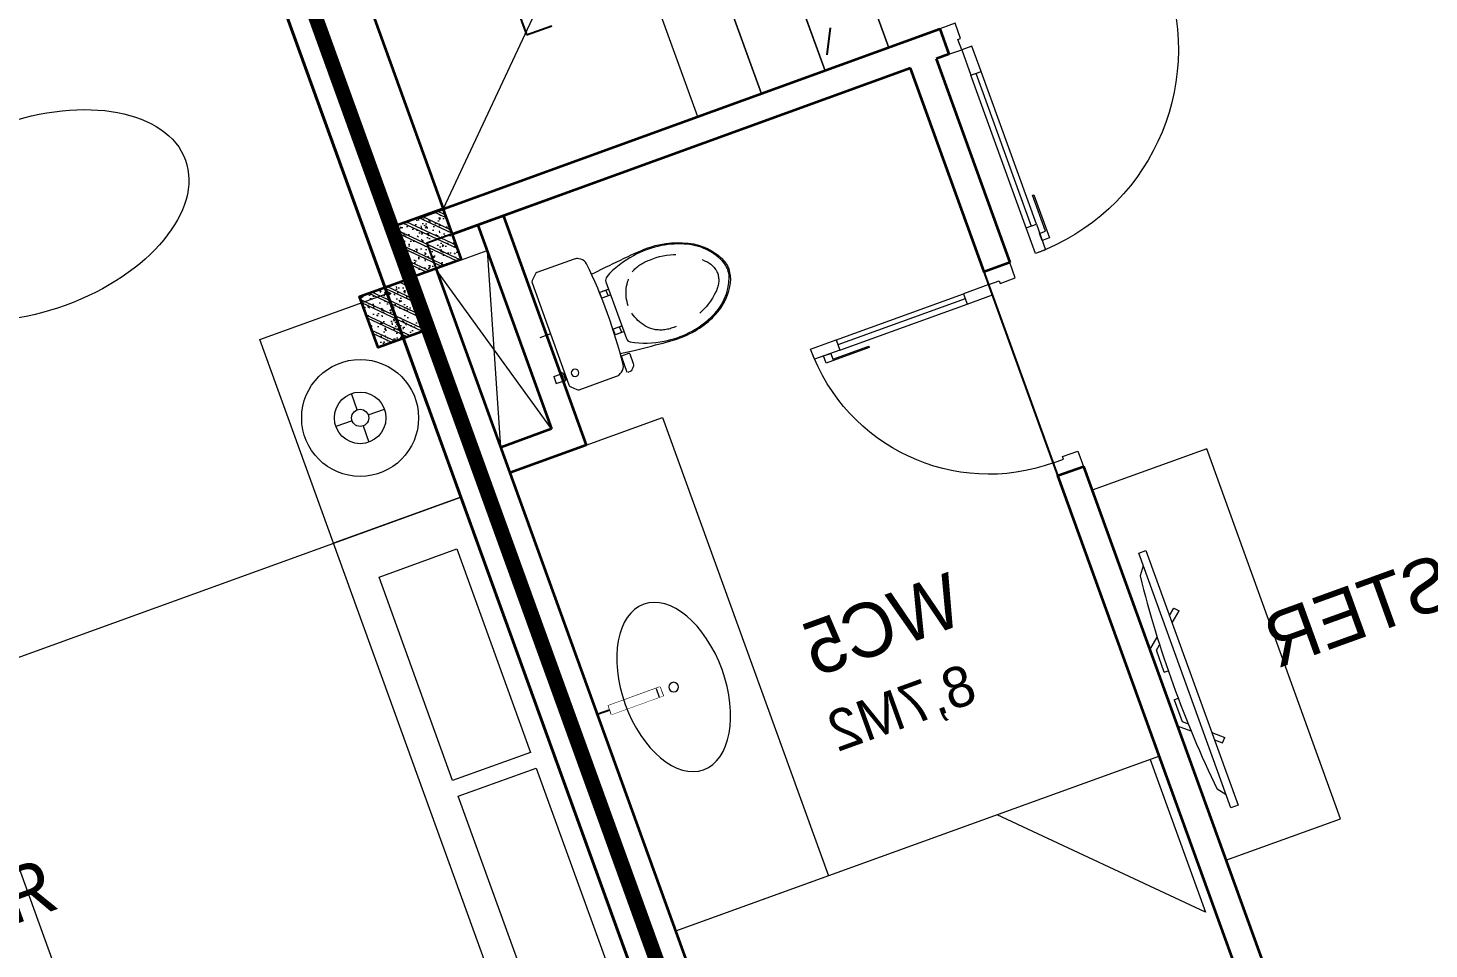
# Model space of a CAD drawing. Header units: metres. Extents: x 568332 to 569219, y 2065964 to 2066430.
# Drawn here: x 568587.91 to 568593.08, y 2066341.9 to 2066345.3 of the extents above; entities that cross this region are included whole.
import ezdxf

# ---------------------------------------------------------------- set-up
doc = ezdxf.new("R2010")
doc.units = ezdxf.units.M
for name, pattern in [('$AUDIT_BAD_LTYPE2', [0]), ('DASHDOT2', [0.5, 0.25, -0.125, 0, -0.125]), ('HIDDEN', [0.375, 0.25, -0.125]), ('xref-thap C (mb tang 32-2)$0$HIDDEN', [0.375, 0.25, -0.125])]:
    doc.linetypes.add(name, pattern=pattern)
doc.layers.get('0').update_dxf_attribs({"linetype": 'CONTINUOUS'})
doc.layers.get('DEFPOINTS').update_dxf_attribs({"linetype": 'CONTINUOUS'})
for name, color, linetype, lineweight in [('-DOOR', 137, 'CONTINUOUS', 9), ('-FURNITURE', 46, 'CONTINUOUS', 9), ('-HATCH', 8, 'CONTINUOUS', 5), ('-HIDE', 3, 'HIDDEN', 13), ('-LINE1', 7, 'CONTINUOUS', 18), ('-STEEL1', 1, 'CONTINUOUS', 35), ('-TEXT', 7, 'CONTINUOUS', 15), ('-WALL', 4, 'CONTINUOUS', 35), ('TEXT25', 2, 'CONTINUOUS', 13)]:
    doc.layers.add(name, color=color, linetype=linetype, lineweight=lineweight)
for name, color, linetype in [('1-NETMANH', 8, 'CONTINUOUS'), ('LoLK', 6, 'CONTINUOUS'), ('TIMDUONG', 1, 'CONTINUOUS')]:
    doc.layers.add(name, color=color, linetype=linetype)
doc.styles.add('SVN_AVO_thuong', font='')
doc.styles.add('T1', font='', dxfattribs={"height": 200})
doc.styles.add('vnavanth', font='', dxfattribs={"width": 0.8})
doc.styles.get('SVN_AVO_thuong').set_extended_font_data('SVN-Avo')
doc.styles.get('T1').set_extended_font_data('VNgeometric Light')
doc.styles.get('vnavanth').set_extended_font_data('.VnAvantH')

# ---------------------------------------------------------------- blocks, each defined once
blk = doc.blocks.new('A$C38b1dc06')
at = {"layer": '-LINE1'}
for p, q in [((1749.854677429888, 4156.179725173817), (0.3015751927741803, 4156.179725173817)), ((1000.281453303236, 3156.179725173817), (0.3015751927741803, 4156.179725173817)), ((0.3015751927741803, 4156.179725173817), (0.3015751919010654, -343.8202748260228)), ((1000.281453303236, 4156.179725173824), (1000.281453303236, 3156.179725173824)), ((1250.139194678806, 3156.179725173824), (1250.139194678806, 4156.179725173824)), ((1250.139194678806, 4156.179725173824), (1250.139194678806, 3156.179725173824)), ((1499.996936054376, 3156.179725173824), (1499.996936054376, 4156.179725173824)), ((1499.996936054376, 4156.179725173824), (1499.996936054318, 3156.179725173832)), ((1749.854677429888, 3156.179725173824), (1749.854677429888, 4156.179725173824)), ((1749.854677429888, 4156.179725173817), (1749.85467742983, 3106.179725173817)), ((1000.281453302305, 656.1797251739335), (1000.281453303236, 3156.179725173817)), ((1000.281453303236, 3156.179725173817), (1749.85467742983, 3156.179725173817)), ((1050.281453303003, 706.1797251739772), (1050.281453303236, 3106.179725173817)), ((1050.281453303236, 3106.179725173817), (1699.854677429801, 3106.179725173817)), ((1233.300401159795, 2905.148311595723), (1699.854677429801, 3106.179725173817)), ((1699.854677428928, 706.1797251739772), (1699.854677429801, 3106.179725173817)), ((1749.854677429597, 706.179725173999), (1749.85467742983, 3106.179725173839)), ((1050.281453303003, 706.1797251739772), (1233.300401159795, 2905.148311595723)), ((1050.281453303003, 706.1797251739772), (1699.854677428928, 706.1797251739772)), ((1749.854677429888, -343.8202748260228), (1749.85467742983, 706.1797251739772)), ((1000.281453303236, 656.1797251739772), (1749.85467742983, 656.1797251739772)), ((1000.281453303236, -343.8202748260228), (1000.281453303236, 656.1797251739772)), ((1250.139194678806, 656.1797251739772), (1250.139194678806, -343.8202748260228)), ((1250.139194678806, -343.8202748260228), (1250.139194678806, 656.1797251739772)), ((1499.996936054376, 656.1797251739772), (1499.996936054376, -343.8202748260228)), ((1499.996936054376, -343.8202748260228), (1499.996936054318, 656.1797251739699)), ((1749.854677429888, 656.1797251739772), (1749.854677429888, -343.8202748260228)), ((1749.854677429888, -343.8202748260228), (0.3015751919010654, -343.8202748260228))]:
    blk.add_line(p, q, dxfattribs=at)
at = {"layer": '-LINE1', "lineweight": 18}
for p, q in [((1000.281453303236, 3156.179725173817), (0.2521035463432781, 3156.179725173817)), ((1000.281453303003, 2906.17972517389), (0.2521035461104475, 2906.17972517389)), ((1000.281453303469, 2656.17972517389), (0.2521035465761088, 2656.17972517389)), ((1000.281453303469, 2406.17972517389), (0.2521035465761088, 2406.17972517389)), ((1000.281453303469, 2156.179725173904), (0.2521035465761088, 2156.179725173904)), ((1000.281453303469, 1906.179725173904), (0.2521035465761088, 1906.179725173904)), ((1000.281453303469, 1656.179725173904), (0.2521035465761088, 1656.179725173904)), ((1000.28145330277, 1406.179725173904), (0.2521035458776169, 1406.179725173904)), ((1000.281453303236, 1156.179725173904), (0.2521035463432781, 1156.179725173904)), ((1000.28145330277, 906.1797251739044), (0.2521035458776169, 906.1797251739044)), ((1000.281453303236, 656.1797251739772), (0.2521035463432781, 656.1797251739772)), ((1000.281453303236, 656.1797251739772), (0.3015751859056763, -343.82027482595))]:
    blk.add_line(p, q, dxfattribs=at)
at = {"layer": '1-NETMANH', "linetype": 'DASHDOT2'}
blk.add_lwpolyline([(1327.325072003063, 3656.419923450812), (492.458725621982, 3656.419923450812), (508.0748312271317, 155.2632639587246), (508.0748312271317, 155.2632639587246), (1749.854677429888, 156.1797251739772), (1499.996936054376, -343.8202748260228)], dxfattribs=at)
at = {"layer": '-TEXT', "color": 2, "style": 'vnavanth'}
for s, p in [('2', (1346.818775833643, 3603.914582017329)), ('1', (1596.676517209155, 3603.914582017329)), ('20', (1562.294563305157, 183.5576658285718)), ('21', (1783.476825895079, 183.5576658285718))]:
    blk.add_text(s, height=99.97959496000885, dxfattribs=at).set_placement(p)
blk = doc.blocks.new('XR.MB.LM123$0$tvi 1')
blk.add_lwpolyline([(28.54445810673496, -2.291926648467779e-10), (28.54445810673496, -999.9999999999964), (-7.275957614183426e-12, -1000), (0, 0)], close=True)
for points in [[(28.54445810680045, -50.31958968611434), (52.37372755713295, -80.86315460130209)], [(-24.09820395050338, -235.5599978379832), (-39.09879504836863, -251.7939635238108)], [(0, -284.7849796677438), (-39.09879504836863, -251.7939635238108)], [(0, -255.9952397129928), (-24.09820395050338, -235.5599978379832)], [(69.66229681991535, -315.0836646851385), (111.1934016081432, -350.2927865858655), (111.193401608034, -649.712917566063), (69.68611289083492, -684.9110379843005)], [(89.09002233762294, -445.7449799550195), (89.09002233762294, -359.9578938602899), (70.91298945683957, -344.6203678706661)], [(89.09002233762294, -445.7449799550195), (73.49991829216015, -445.7449799550232)], [(89.09002233768115, -554.2550200447404), (89.09002233773936, -640.0421061392371), (70.91298945678864, -655.3796321293303)], [(89.09002233768115, -554.2550200447404), (73.49991829216015, -554.2550200447404)], [(0, -715.2150203320198), (-39.09879504836863, -748.2060364759491)], [(-24.09820395050338, -764.4400021620095), (-39.09879504836863, -748.2060364759491)], [(0, -744.004760287), (-24.09820395050338, -764.4400021620095)], [(28.54445810674224, -949.680410313882), (52.37372755713295, -919.1368453984578)]]:
    blk.add_lwpolyline(points)
blk.add_arc((-4025.16618952866, -499.9999999999964), 4099.025185406737, 354.1310878512652, 5.868912148527433)
blk = doc.blocks.new('*U18')
at = {"linetype": '$AUDIT_BAD_LTYPE2'}
for p, q in [((70, 100), (69.99999999999999, 599.9999999999982)), ((89.99999999999999, 599.9999999999982), (90, 100))]:
    blk.add_line(p, q, dxfattribs=at)
for points in [[(49.99999999999999, 599.9999999999982), (89.99999999999999, 599.9999999999982), (89.99999999999999, 699.9999999999982), (49.99999999999999, 699.9999999999982), (49.99999999999999, 599.9999999999982)], [(49.99999999999999, 602.9059272893337), (50, 100)], [(50, 100), (90, 100), (90, 0), (50, 0), (50, 100)]]:
    blk.add_lwpolyline(points)
for points in [[(118.2698876160139, 494.5156181119073), (118.2698876160139, 664.1349438079906), (89.99999999999999, 664.1349438079906), (89.99999999999999, 635.8650561920058), (112.6159100928053, 635.8650561920058), (112.6159100928053, 494.5156181119073)], [(0, 0), (50, 0), (50, -40), (60, -40), (60, -100.0001724930698), (0, -100.0001724930698)], [(799.9999999999982, 7.105427357601134e-15), (749.9999999999982, 7.105427357601134e-15), (749.9999999999982, -40), (739.9999999999982, -40), (739.9999999999982, -100.0001724930698), (799.9999999999982, -100.0001724930698)]]:
    blk.add_lwpolyline(points, close=True)
at = {"linetype": '$AUDIT_BAD_LTYPE2', "ltscale": 0.3}
blk.add_arc((50, 0), 699.9999999999982, 0, 90, dxfattribs=at)
blk = doc.blocks.new('*U149')
at = {"linetype": '$AUDIT_BAD_LTYPE2'}
for p, q in [((70, 100), (70, 699.9999999999982)), ((90, 699.9999999999982), (90, 100))]:
    blk.add_line(p, q, dxfattribs=at)
for points in [[(50, 699.9999999999982), (90, 699.9999999999982), (90, 799.9999999999982), (50, 799.9999999999982), (50, 699.9999999999982)], [(50, 702.9059272893337), (50, 100)], [(50, 100), (90, 100), (90, 0), (50, 0), (50, 100)]]:
    blk.add_lwpolyline(points)
for points in [[(118.2698876160139, 594.5156181119073), (118.2698876160139, 764.1349438079906), (90, 764.1349438079906), (90, 735.8650561920058), (112.6159100928053, 735.8650561920058), (112.6159100928053, 594.5156181119073)], [(0, 0), (50, 0), (50, -40), (60, -40), (60, -99.99999999999272), (0, -99.99999999999272)], [(899.9999999999982, 1.3252863207713e-28), (849.9999999999982, 1.3252863207713e-28), (849.9999999999982, -40.00000000000001), (839.9999999999982, -40.00000000000001), (839.9999999999982, -99.99999999999272), (899.9999999999982, -99.99999999999272)]]:
    blk.add_lwpolyline(points, close=True)
at = {"linetype": '$AUDIT_BAD_LTYPE2', "ltscale": 0.3}
blk.add_arc((50, 0), 799.9999999999982, 0, 90, dxfattribs=at)
blk = doc.blocks.new('Sink_Cicle')
blk.add_lwpolyline([(17.49999987077899, -50.00226151314564), (-17.49999987077899, -49.99773848685436), (-17.51615354442038, -252.2967581441626), (17.48384613892995, -252.3012811850058)], close=True)
blk.add_circle((0, -300), 17.5)
at = {"layer": 'DEFPOINTS'}
blk.add_line((0, -100), (0, 0), dxfattribs=at)
blk.add_wipeout([(17.499999870775355, -50.00226151314928), (-17.49999987078263, -49.99773848685436), (-17.516153544427652, -252.29675814416623), (17.48384613892631, -252.3012811850058)])
at = {"layer": '-FURNITURE', "linetype": 'Continuous'}
blk.add_ellipse((0, -300), major_axis=(-325, 0), ratio=0.5846153846153846, dxfattribs=at)
blk.add_line((-17.51421511289664, -237.2967582757119), (17.48578462866135, -237.3012813020032))
blk = doc.blocks.new('A$C18091ED7')
for p, q in [((9.957147995010018e-09, -42.13376978135784), (0, -3.786117304116488e-07)), ((146.1412317672475, -26.59467297248193), (179.181621938591, -26.59467296488583)), ((146.1412317672475, -26.59467297248193), (146.1412317680188, -30.17859706786112)), ((146.1412317680188, -30.17859706786112), (165.7503655985456, -30.17859706340823)), ((153.0594147269658, -36.79204952501459), (146.1412317680188, -30.17859706786112)), ((152.3191092506386, -2.717133611440659e-07), (152.3191092568413, -26.59467297093943)), ((152.3191092506386, -2.717133611440659e-07), (179.1816219322718, -2.654269337654114e-07)), ((153.0594147269658, -36.79204952501459), (165.7503656001572, -36.79204952192958)), ((153.0594147275151, -39.73033438943094), (153.0594147269658, -36.79204952501459)), ((153.0594147275151, -39.73033438943094), (178.4413164740145, -39.73033438349376)), ((153.0594147275151, -39.73033438943094), (178.4413164740145, -39.73033438349376)), ((153.0594147275151, -39.73033438943094), (153.0594147281554, -42.13376974494895)), ((185.3594994290725, -30.17859705851879), (165.7503655985456, -30.17859706340823)), ((178.4413164733487, -36.79204951884458), (165.7503656001572, -36.79204952192958)), ((185.3594994290725, -30.17859705851879), (178.4413164733487, -36.79204951884458)), ((178.4413164733487, -36.79204951884458), (178.4413164740145, -39.73033438349376)), ((178.4413164740145, -39.73033438349376), (178.4413164746547, -42.1337697392446)), ((179.1816219322718, -2.654269337654114e-07), (179.181621938591, -26.59467296488583)), ((179.181621938591, -26.59467296488583), (185.3594994283012, -26.59467296337243)), ((185.3594994283012, -26.59467296337243), (185.3594994290725, -30.17859705851879)), ((-83.25994817525861, -267.3592828898691), (-83.259948167517, -299.9634285944048)), ((-83.25994817257379, -278.4883151478134), (-83.25994817046012, -287.6388527823146)), ((-60.91100930959874, -290.0299398849311), (-83.25994816994717, -290.0299398901407)), ((-62.88950393904452, -265.3807882612164), (-81.28145355204106, -265.3807882657275)), ((-60.91100931491019, -267.3592828844266), (-60.91100930728498, -299.9634285889624)), ((60.9110093945892, -267.3592828557594), (60.9110094022144, -299.9634285600623)), ((60.91100939990065, -290.029939856031), (83.25994826024908, -290.0299398510542)), ((62.88950401780676, -265.3807882316178), (81.2814536308033, -265.3807882273395)), ((83.25994825493763, -267.3592828505498), (83.25994826256283, -299.9634285550856)), ((83.25994825750604, -278.488315108727), (83.2599482596197, -287.6388527429954)), ((165.3959958605519, -261.9873972070927), (165.3959958671003, -289.7349902229907)), ((167.8691141396885, -259.5142789271486), (228.0810223811895, -259.5142789128586)), ((167.8691141472664, -292.2081085020036), (206.7175896017579, -292.2081084926904)), ((230.5541406641933, -274.3229751045001), (230.5541406613593, -261.9873971916386))]:
    blk.add_line(p, q)
for points in [[(230.0000000517721, -218.5046414944518, -0.1374073801801567), (225.4781190853137, -234.6482587013161), (221.7949787454636, -240.7070387715066, -0.2360805181595358), (198.2560902649639, -255.4947853636986, -0.0519608230665726), (-198.2560901437319, -255.4947854572965, -0.236080518165078), (-221.7949786317113, -240.7070388760185), (-225.4781189743626, -234.6482588077488, -0.1374073801809237), (-229.9999999484608, -218.5046416030382), (-229.9999999831671, -71.98694829508895, -0.1989123673786679), (-226.3782021181105, -63.2431547633314), (-208.8906150607545, -45.75556769772083, -0.1989123673792025), (-200.1468215308087, -42.13376982865157), (9.971699910238385e-09, -42.13376978135784), (200.1468215506357, -42.13376973403501, -0.1989123673792025), (208.8906150822841, -45.75556759897154), (226.3782021480001, -63.24315465634572, -0.1989123673791691), (230.0000000170658, -71.98694818626973)], [(144.14367173758, -618.9627606730501, -0.2124047892419209), (26.30999211127346, -734.491494372196, -0.0276853236339062), (-0.5628229983012716, -738.609219571983, -0.0222792448073508), (-26.30999181118386, -734.4914943844487, -0.2124047892421136), (-144.1436714920528, -618.9627607410075, -0.1427957259999892), (-167.2376623962118, -428.0139674870588, -0.0930051380368448), (-127.9331820271946, -309.1271633332653, -0.2564387014614383), (-111.240849547703, -299.9634286007786), (4.746470949612558e-08, -299.9634285748762), (111.2408496426324, -299.9634285482753, -0.2564387014619951), (127.933182126606, -309.1271632729331, -0.0930051380368741), (167.2376625517572, -428.0139674081001, -0.1427957260000456)]]:
    blk.add_lwpolyline(points, format="xyb", close=True)
at = {"linetype": 'xref-thap C (mb tang 32-2)$0$HIDDEN', "ltscale": 100}
blk.add_lwpolyline([(61.00044987679576, -669.0176259216969, -0.1990312026443698), (1.417429302819073e-07, -698.769823720475, -0.1990312026443799), (-61.00044960746891, -669.0176259504806, -0.2189240232571595), (-131.9321382956405, -478.313622940972, -0.1537914605682739), (-112.4681372026971, -403.989815428853, -0.2367011859554165), (5.876427167095244e-08, -347.5870280214876, -0.2367011859554843), (112.4681373467611, -403.9898153757968, -0.1537914605681893), (131.9321384748619, -478.313622878748, -0.2189240232571754)], format="xyb", close=True, dxfattribs=at)
blk.add_circle((165.7503656100234, -78.39166221523192), 13.90362011701458)
for centre, radius, start, end in [((-81.28145355158267, -267.3592828894034), 1.978494623656905, 90.00000001354867, 180.0000000133402), ((-62.88950393858613, -267.3592828848923), 1.978494623656905, 1.334021322268115e-08, 90.00000001354867), ((62.88950401826514, -267.3592828552937), 1.978494623656905, 90.00000001354867, 180.0000000133402), ((81.28145363126168, -267.3592828510155), 1.978494623656905, 1.334021322268115e-08, 90.00000001354867), ((167.8691141402633, -261.9873972065106), 2.473118279571131, 90.00000001354867, 180.0000000133402), ((167.8691141466952, -289.7349902224087), 2.473118279571131, 180.0000000133402, 270.0000000135486), ((206.717589598069, -276.6690117186226), 15.53909677420133, 270.0000000135486, 306.4658507565522), ((168.3527972659103, -224.7572911087773), 80.08895368617857, 306.4658507565522, 320.3122930343796), ((228.0810223845983, -274.3229751050822), 2.473118279571131, 320.3122930343796, 1.334021322268115e-08)]:
    blk.add_arc(centre, radius, start, end)
for points, knots in [([(-155.6468228230951, -259.4535552573798), (-156.6353001506941, -267.2522313103836), (-164.2940232875517, -328.394745314552), (-169.1545302536251, -385.0939582949213), (-183.68571763406, -527.7705276800843), (-135.602968026873, -679.1126648240606), (-50.29344375100118, -735.2493608418445), (-19.70048385594782, -741.0901266933652), (1.531116140540689e-07, -743.6724421556864)], [130.6139379315478, 130.6139379315478, 130.6139379315478, 130.6139379315478, 152.8521090939923, 311.1293507817257, 417.703951170228, 561.3833927516608, 697.6926317810714, 710.812262267882, 710.812262267882, 710.812262267882, 710.812262267882]), ([(155.6468228994709, -259.4535551877343), (156.6353002305841, -267.2522312389628), (164.2940233960289, -328.3947452375724), (169.1545303888706, -385.0939582149149), (183.6857178367027, -527.7705275934422), (135.6029683008201, -679.1126647599449), (50.29344405157826, -735.2493608178338), (19.70048415924612, -741.0901266841101), (1.530679583083838e-07, -743.6724421554536)], [130.613937934949, 130.613937934949, 130.613937934949, 130.613937934949, 152.8521090939923, 311.1293507817257, 417.703951170228, 561.3833927516608, 697.6926317810714, 710.812262267882, 710.812262267882, 710.812262267882, 710.812262267882])]:
    blk.add_open_spline(points, degree=3, knots=knots)
blk = doc.blocks.new('18x35')
at = {"layer": '-HATCH'}
h = blk.add_hatch(dxfattribs=at)
h.set_pattern_fill('CHAU-01', color=256, scale=10, angle=-1.272221872585407e-14, pattern_type=2)
h.set_pattern_definition([(49.99999999999999, (0, 0), (71.72601826007535, -6.275213498259527), [7.5, -82.5]), (355, (0, 0), (-13.87513336129999, 75.21921337000119), [6, -66]), (100.4514, (5.977167999997619, -0.5229339999999638), (57.85093817140217, 68.94395420609534), [6.374019000000001, -70.1142112]), (46.18419999999998, (0, 20), (106.7241048625644, -16.55190143290183), [11.25, -123.75]), (96.63559999999998, (8.89367449999554, 18.62066930000003), (93.46627055487036, 97.41178709004416), [9.561028799999994, -105.1713]), (351.1842, (0, 20), (93.46619451336275, 97.41186009253245), [9, -99]), (20.99999999999998, (10, 15), (59.69070521184616, -40.2618890665339), [7.5, -82.5]), (326.0000000000001, (10, 15), (24.33153319215819, 72.5150045046853), [6, -66]), (71.45139999999999, (14.97422329999972, 11.64483940000002), (84.022262858149, 32.25304967099522), [6.374019000000001, -70.1142112]), (37.49999999999998, (0, 0), (1.215985531729074, 33.28938538313115), [0, -65.19999999999999, 0, -67, 0, -66.25]), (7.499999999999987, (0, 0), (26.30695374421487, 39.44117118823602), [0, -38.2, 0, -63.7, 0, -25.25]), (327.5, (-22.30000000000291, 0), (53.3822436172409, -2.255487173437988), [0, -25, 0, -78, 0, -103.5]), (317.5, (-32.30000000000291, 0), (58.31861693423862, 10.01049823323176), [0, -32.5, 0, -51.8, 0, -73.5]), (44.99999999999999, (0, 0), (-30.05203820042826, 30.05203820042828), []), (44.99999999999999, (0, 12.25), (-30.05203820042826, 30.05203820042828), [])])
h.paths.add_polyline_path([(96508.03118051568, 47993.04977023201), (96508.03118051568, 47793.04977023201), (96708.03118051568, 47793.04977023201), (96708.03118051568, 47993.04977023201)])
at = {"layer": '-STEEL1'}
blk.add_lwpolyline([(96508.03118051568, 47793.04977023201), (96708.03118051568, 47793.04977023201), (96708.03118051568, 47993.04977023201), (96508.03118051568, 47993.04977023201)], close=True, dxfattribs=at)
blk = doc.blocks.new('M3-T3.3')
at = {"layer": '-FURNITURE'}
blk.add_line((568605.2538813594, 2066347.376522293), (568607.0406247958, 2066348.022762216), dxfattribs=at)
for points in [[(568607.0405395754, 2066348.022731128), (568606.4286132306, 2066349.714636442), (568605.8643843988, 2066349.510563354), (568606.4763015305, 2066347.818654708)], [(568604.8877681702, 2066346.770793545), (568604.3936961764, 2066348.136822094), (568604.8168683581, 2066348.289877111), (568605.3109403518, 2066346.923848563)]]:
    blk.add_lwpolyline(points, close=True, dxfattribs=at)
blk.add_lwpolyline([(568605.2881405749, 2066347.388913698), (568605.4922136633, 2066346.824684866), (568605.852369407, 2066347.592986786)], dxfattribs=at)
at = {"layer": '-HATCH'}
blk.add_line((568604.6074133194, 2066349.164670094), (568604.8801638995, 2066348.412601212), dxfattribs=at)
at = {"layer": '-HIDE', "ltscale": 10}
for p, q in [((568606.206296774, 2066349.740567754), (568606.1568758594, 2066350.467476868)), ((568605.9680819417, 2066350.399192946), (568606.3945438014, 2066349.808810057))]:
    blk.add_line(p, q, dxfattribs=at)
at = {"layer": '-LINE1'}
blk.add_line((568606.0628377207, 2066350.433464686), (568605.9680819417, 2066350.399192946), dxfattribs=at)
at = {"layer": '-WALL'}
for p, q in [((568607.849359589, 2066346.082103998), (568604.6521140424, 2066354.921699976)), ((568604.4636114592, 2066354.853521425), (568605.9943297048, 2066350.621347309)), ((568606.0883678434, 2066350.65535949), (568604.1595335637, 2066349.959731204)), ((568604.3349347475, 2066349.916831341), (568606.0287980027, 2066350.52757896)), ((568605.9341968491, 2066350.492879705), (568606.206296774, 2066349.740567754)), ((568605.8401587105, 2066350.458867523), (568606.1462708168, 2066349.612517434)), ((568606.1563875582, 2066350.467300257), (568607.6869181341, 2066346.236031032)), ((568604.1595335637, 2066349.959731204), (568604.193545745, 2066349.865693065)), ((568604.6074154447, 2066349.164664219), (568604.3349347475, 2066349.916831341)), ((568604.193545745, 2066349.865693065), (568604.2405648145, 2066349.882699155)), ((568604.2405648145, 2066349.882699155), (568604.5130467294, 2066349.130532624)), ((568606.206296774, 2066349.740567754), (568606.3943730514, 2066349.808592117)), ((568606.1462708168, 2066349.612517434), (568606.4283852328, 2066349.714553978)), ((568604.5130467294, 2066349.130532624), (568604.6074154447, 2066349.164664219)), ((568604.8795486467, 2066348.41237204), (568604.7851822678, 2066348.378236248)), ((568605.9001989319, 2066345.589801551), (568604.8795486467, 2066348.41237204)), ((568604.7851822678, 2066348.378236248), (568605.8058412467, 2066345.555649069))]:
    blk.add_line(p, q, dxfattribs=at)
at = {"layer": 'TIMDUONG', "color": 1, "linetype": 'HIDDEN', "ltscale": 10, "const_width": 0.05}
blk.add_lwpolyline([(568593.6037453394, 2066359.007782663), (568602.0671453066, 2066362.068899052), (568609.3867960966, 2066341.853242537), (568600.9163472741, 2066338.789611338)], close=True, dxfattribs=at)
at = {"layer": '-DOOR', "xscale": 0.001, "yscale": 0.001, "zscale": 0.001}
for name, p, rotation in [('*U149', (568604.193545745, 2066349.865693065), 199.8842957687725), ('*U18', (568604.6070850303, 2066349.164544864), 289.8842957687725)]:
    blk.add_blockref(name, p, dxfattribs=dict(at, rotation=rotation))
at = {"layer": '-FURNITURE', "xscale": 0.001, "yscale": 0.001, "zscale": 0.001, "rotation": 289.8842957687725}
blk.add_blockref('A$C18091ED7', (568606.0245524822, 2066350.027240406), dxfattribs=at)
at = {"layer": '-FURNITURE', "extrusion": (0, 0, -1), "xscale": 0.0009999999999999998, "yscale": 0.0009999999999999998, "zscale": 0.0009999999999999998, "rotation": 160.1120145088191}
blk.add_blockref('XR.MB.LM123$0$tvi 1', (-568605.1464408318, 2066347.05183531), dxfattribs=at)
at = {"layer": '-LINE1', "xscale": -0.001, "yscale": 0.001, "zscale": 0.001, "rotation": 19.88429576877256}
blk.add_blockref('A$C38b1dc06', (568605.8775024398, 2066350.945229945), dxfattribs=at)
at = {"layer": '-STEEL1', "xscale": 0.001, "yscale": 0.001, "zscale": 0.001, "rotation": 19.88429576877256}
blk.add_blockref('18x35', (568531.5634370557, 2066272.666783583), dxfattribs=at)
at = {"layer": 'TEXT25'}
for s, height, style, p in [('WC5', 0.2, 'SVN_AVO_thuong', (568605.4850402769, 2066348.210232846)), ('8,7M2', 0.15, 'T1', (568605.6341987014, 2066347.958591971)), ('P. NGỦ MASTER ', 0.2, 'SVN_AVO_thuong', (568602.7291069586, 2066346.629079707))]:
    blk.add_text(s, height=height, rotation=19.88429576801634, dxfattribs=dict(at, style=style)).set_placement(p)
at = {"layer": '-FURNITURE', "xscale": 0.001, "yscale": 0.001, "zscale": 0.001, "rotation": 289.8842957687725}
blk.add_blockref('Sink_Cicle', (568606.7515204367, 2066348.821835449), dxfattribs=at)
at = {"layer": 'DEFPOINTS', "color": 2}
blk.add_lwpolyline([(568596.1647185824, 2066357.806880592), (568602.7474012445, 2066360.187796758), (568607.849359589, 2066346.082103998), (568604.3699246073, 2066344.823619936), (568604.5399829764, 2066344.353462611), (568602.3771113829, 2066343.571140617), (568602.2070474183, 2066344.041339765), (568601.266696599, 2066343.701133454), (568596.1647185824, 2066357.806880592)], dxfattribs=at)
blk.add_lwpolyline([(568604.3349347475, 2066349.916831341), (568606.1218684369, 2066350.563138399), (568607.6869181341, 2066346.236031032), (568605.8999844447, 2066345.589723974)], close=True, dxfattribs=at)
blk = doc.blocks.new('A$Ca4813e04')
at = {"layer": '-FURNITURE'}
blk.add_line((499.9998380669276, 800.000044790082), (499.99983775086, 2800.000045057328), dxfattribs=at)
for points in [[(-0.0001582506229169667, 3600.000101939047), (-0.0001585004501976073, 2800.000102246064), (499.9998414995498, 2800.000102158345), (499.9998417493771, 3600.000101851329)], [(2000.000557642023, 2800.000045057328), (-0.0001620418042875826, 2800.000045057328), (-0.0001620418042875826, 800.0000447058119), (2000.000557642023, 800.0000447058119)], [(384.3573303839075, 2625.499924773248), (78.29983779555187, 2625.499924773248), (78.29983779555187, 1825.999924719566), (384.3573303839075, 1825.999924719566)], [(384.3573305174359, 1764.49992477319), (78.29983792616986, 1764.49992477319), (78.29983792616986, 981.4999247195665), (384.3573305174359, 981.4999247195665)], [(-0.0001582506229169667, 0.0001014998415485024), (-0.0001585004501976073, 800.0001011928543), (499.9998414995498, 800.0001012805733), (499.9998417493771, 0.000101587560493499)]]:
    blk.add_lwpolyline(points, close=True, dxfattribs=at)
blk = doc.blocks.new('12PLMP12')
at = {"color": 0, "linetype": 'ByBlock'}
for p, q in [((0, 1.25), (0, 3.75)), ((-1.25, 0), (-3.75, 0)), ((1.25, 0), (3.75, 0)), ((0, -1.25), (0, -3.75))]:
    blk.add_line(p, q, dxfattribs=at)
for radius in [8.5, 3.75, 1.25]:
    blk.add_circle((0, 0), radius, dxfattribs=at)
blk = doc.blocks.new('M2-T3.4')
at = {"layer": '-FURNITURE'}
blk.add_ellipse((568587.9284323276, 2066344.61218089), major_axis=(-0.5639152691430735, -0.2039435939562259), ratio=0.5899940615450746, dxfattribs=at)
at = {"layer": '-WALL'}
for p, q in [((568589.3889060365, 2066343.904661263), (568588.8476250692, 2066345.401332948)), ((568590.759642194, 2066340.114810236), (568589.1905596262, 2066344.453409951))]:
    blk.add_line(p, q, dxfattribs=at)
blk.add_lwpolyline([(568588.8476250692, 2066345.401332948), (568590.759642194, 2066340.114810236), (568590.0076999866, 2066339.842865487), (568590.0757196057, 2066339.654787494), (568590.9220797666, 2066339.960879105), (568588.4853887004, 2066346.698710901), (568588.3908984471, 2066346.664537891), (568588.8476250692, 2066345.401332948)], dxfattribs=at)
at = {"layer": 'TIMDUONG', "color": 1, "linetype": 'HIDDEN', "ltscale": 10, "const_width": 0.05}
blk.add_lwpolyline([(568585.140864188, 2066355.946537791), (568574.7965445638, 2066352.205541732), (568580.4083197439, 2066336.688971124), (568586.8107224401, 2066333.687823556), (568592.4516101531, 2066335.732052325)], close=True, dxfattribs=at)
at = {"layer": '-FURNITURE', "extrusion": (0, 0, -1), "xscale": -0.02540000000037256, "yscale": 0.02540000000037256, "zscale": -0.02540000000037256, "rotation": 70.11714930819193}
blk.add_blockref('12PLMP12', (-568589.1375530484, 2066343.864050241), dxfattribs=at)
at = {"layer": '-STEEL1', "xscale": -0.001, "yscale": 0.001, "zscale": 0.001, "rotation": 19.88285069180808}
blk.add_blockref('18x35', (568696.4011898222, 2066332.07020771), dxfattribs=at)
at = {"layer": '-WALL', "xscale": -0.001, "yscale": 0.001, "zscale": 0.001, "rotation": 19.88285069180808}
blk.add_blockref('A$Ca4813e04', (568590.4616313296, 2066340.93798243), dxfattribs=at)
at = {"layer": 'TEXT25', "style": 'SVN_AVO_thuong'}
blk.add_text('P. NGỦ MASTER', height=0.2, rotation=19.8828506924221, dxfattribs=at).set_placement((568586.0494803754, 2066341.337688914))

msp = doc.modelspace()

# ---------------------------------------------------------------- block references
at = {"layer": 'LoLK', "xscale": -1, "rotation": 39.76534617251417}
msp.add_blockref('M3-T3.3', (2327390.76896625, 841707.7234019606), dxfattribs=at)

# ---------------------------------------------------------------- next in the draw order: block references
at = {"layer": 'LoLK'}
msp.add_blockref('M2-T3.4', (0, 0), dxfattribs=at)

doc.saveas('drawing.dxf')
